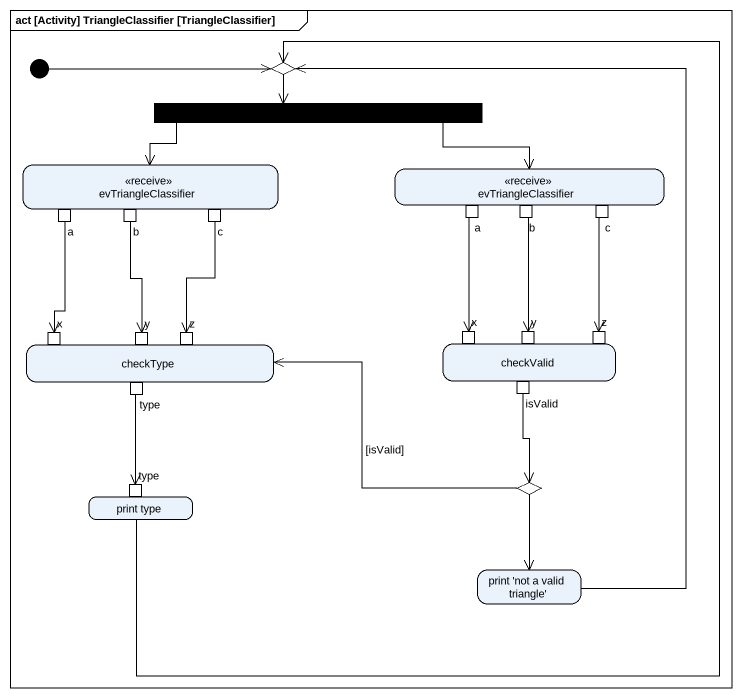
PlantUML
@startuml
mainframe act [Activity] TriangleClassifier [TriangleClassifier]
hide empty description
state choice1 <<choice>>
state fork1 <<fork>>
state evTriangleClassifier <<receive>> {
  state a <<outputPin>>
  state b <<outputPin>>
  state c <<outputPin>>
}
state "evTriangleClassifier" as evTriangleClassifier_2 <<receive>> {
  state "a" as a_2 <<outputPin>>
  state "b" as b_2 <<outputPin>>
  state "c" as c_2 <<outputPin>>
}
state checkType {
  state "x" as x_ <<inputPin>>
  state y <<inputPin>>
  state z <<inputPin>>
  state type <<outputPin>>
}
state checkValid {
  state "x" as x__2 <<inputPin>>
  state "y" as y_2 <<inputPin>>
  state "z" as z_2 <<inputPin>>
  state isValid <<outputPin>>
}
state choice2 <<choice>>
state "print type" as print_type {
  state "type" as type_2 <<inputPin>>
}
state "print 'not a valid triangle'" as print_not_a_valid_triangle
[*] -right-> choice1
choice1 --> fork1
fork1 -left-> evTriangleClassifier
fork1 -right-> evTriangleClassifier_2
a --> x_
b --> y
c --> z
a_2 --> x__2
b_2 --> y_2
c_2 --> z_2
type --> type_2
isValid --> choice2
choice2 -left-> checkType : [isValid]
choice2 --> print_not_a_valid_triangle
print_type -up-> choice1
print_not_a_valid_triangle -up-> choice1
@enduml
